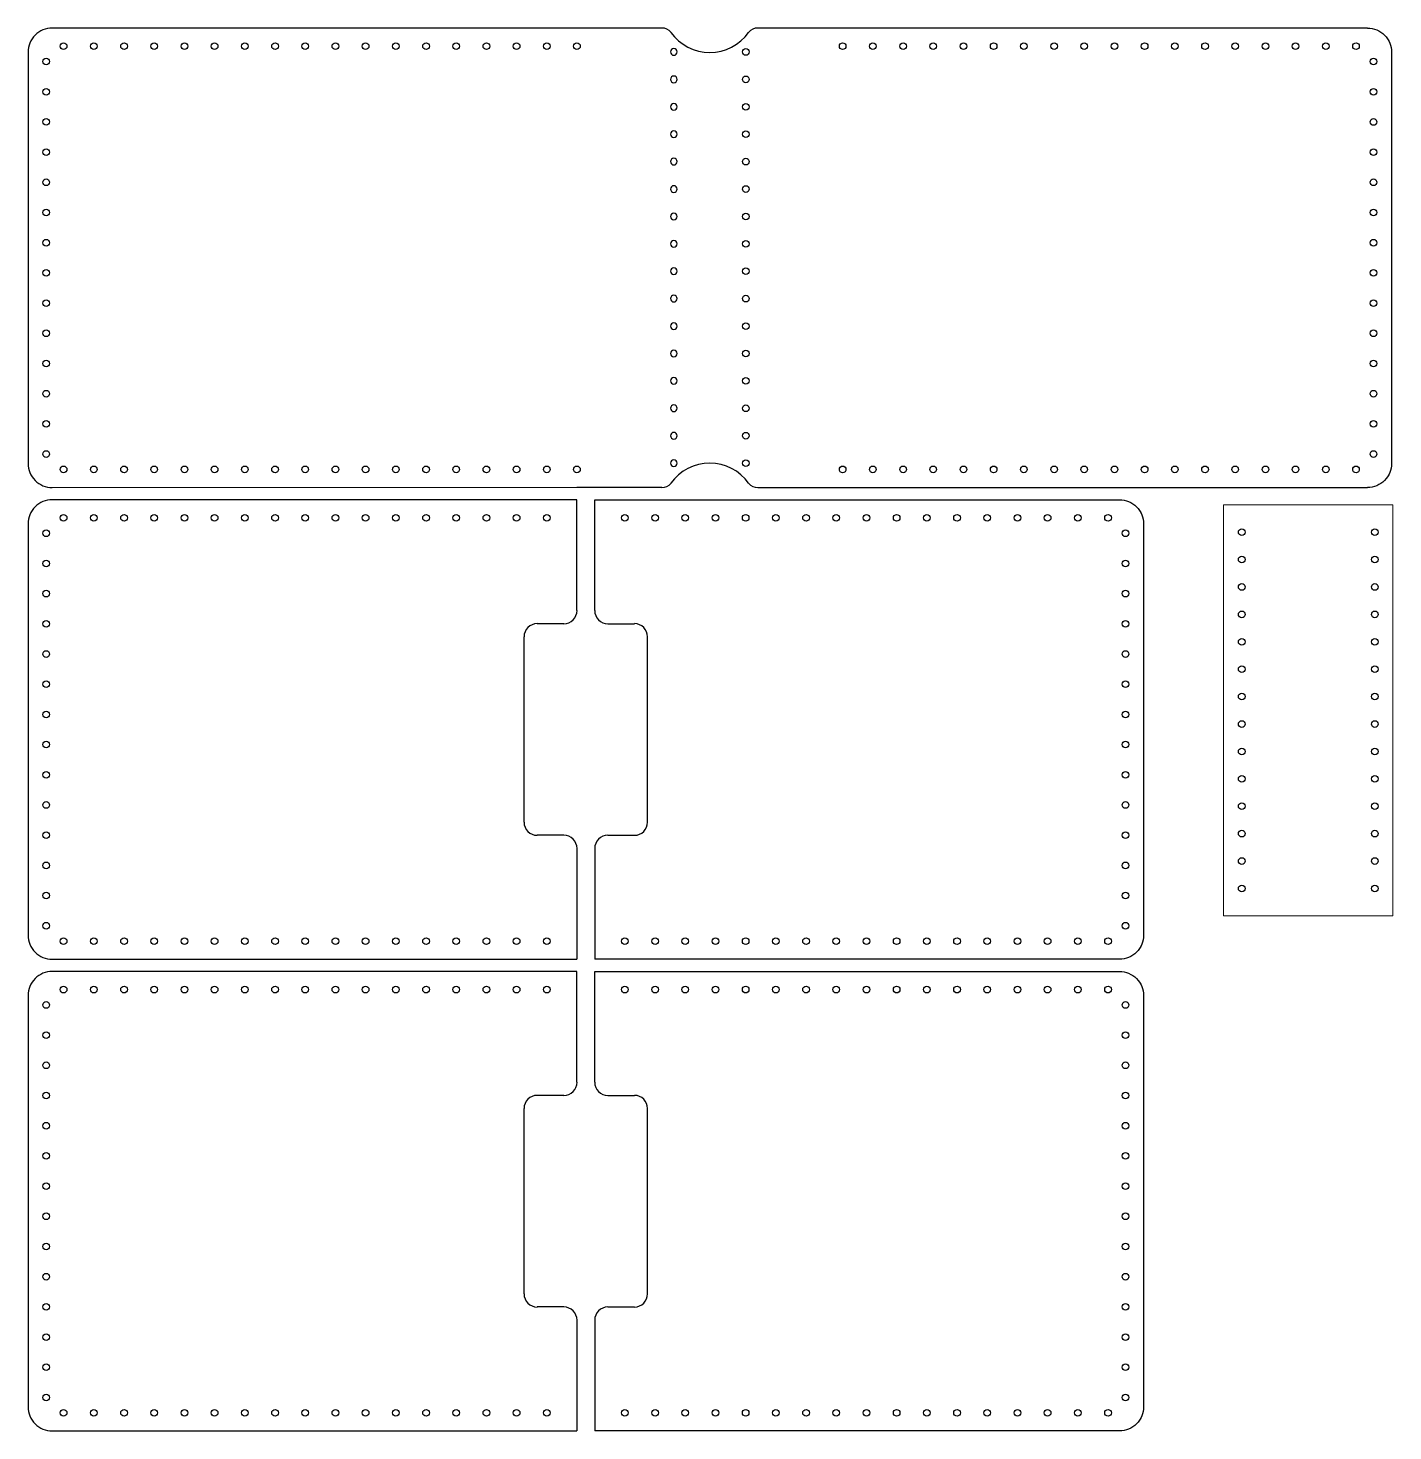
# Model space of a CAD drawing. Header units: millimetres. Extents: x 2793 to 3019, y 1279 to 1512.
import ezdxf

# ---------------------------------------------------------------- set-up
doc = ezdxf.new("R2010")
doc.units = ezdxf.units.MM
doc.layers.add('PDF _карман', color=7, linetype='Continuous')

# ---------------------------------------------------------------- blocks, each defined once
blk = doc.blocks.new('*U28')
blk.add_circle((0, 0), 0.55)
blk = doc.blocks.new('*U30')
at = {"color": 0, "linetype": 'ByBlock', "lineweight": -2, "transparency": 16777216, "rotation": 90}
for p in [(150.17, 136.5), (150.17, 131.97), (150.17, 127.43), (150.17, 122.9), (150.17, 118.36), (150.17, 113.83), (150.17, 109.3), (150.17, 104.76), (150.17, 100.23), (150.17, 95.7), (150.17, 91.16), (150.17, 86.63), (150.17, 82.09), (150.17, 77.56), (150.17, 73.03), (150.17, 68.49)]:
    blk.add_blockref('*U28', p, dxfattribs=at)
blk = doc.blocks.new('*U31')
blk.add_circle((0, 0), 0.55)
blk = doc.blocks.new('*U32')
at = {"color": 0, "linetype": 'ByBlock', "lineweight": -2, "transparency": 16777216, "rotation": 90}
for p in [(150.17, 136.5), (150.17, 131.97), (150.17, 127.43), (150.17, 122.9), (150.17, 118.36), (150.17, 113.83), (150.17, 109.3), (150.17, 104.76), (150.17, 100.23), (150.17, 95.7), (150.17, 91.16), (150.17, 86.63), (150.17, 82.09), (150.17, 77.56), (150.17, 73.03), (150.17, 68.49)]:
    blk.add_blockref('*U31', p, dxfattribs=at)
blk = doc.blocks.new('*U33')
blk.add_circle((0, 0), 0.55)
blk = doc.blocks.new('*U34')
at = {"color": 0, "linetype": 'ByBlock', "lineweight": -2, "transparency": 16777216}
for p in [(174.92, 137.45), (179.91, 137.45), (184.91, 137.45), (189.9, 137.45), (194.9, 137.45), (199.89, 137.45), (204.88, 137.45), (209.88, 137.45), (214.87, 137.45), (219.86, 137.45), (224.86, 137.45), (229.85, 137.45), (234.84, 137.45), (239.84, 137.45), (244.83, 137.45), (249.82, 137.45), (254.82, 137.45), (259.81, 137.45)]:
    blk.add_blockref('*U33', p, dxfattribs=at)
for p, rotation in [((262.69, 134.91), 270), ((262.69, 129.92), 270), ((262.69, 124.92), 270), ((262.69, 119.93), 270), ((262.69, 114.94), 270), ((262.69, 109.94), 270), ((262.69, 104.95), 270), ((262.69, 99.96), 270), ((262.69, 94.96), 270), ((262.69, 89.97), 270), ((262.69, 84.98), 270), ((262.69, 79.98), 270), ((262.69, 74.99), 270), ((262.69, 70), 270), ((174.92, 67.46), 180), ((179.91, 67.46), 180), ((184.91, 67.46), 180), ((189.9, 67.46), 180), ((194.9, 67.46), 180), ((199.89, 67.46), 180), ((204.88, 67.46), 180), ((209.88, 67.46), 180), ((214.87, 67.46), 180), ((219.86, 67.46), 180), ((224.86, 67.46), 180), ((229.85, 67.46), 180), ((234.84, 67.46), 180), ((239.84, 67.46), 180), ((244.83, 67.46), 180), ((249.82, 67.46), 180), ((254.82, 67.46), 180), ((259.81, 67.46), 180)]:
    blk.add_blockref('*U33', p, dxfattribs=dict(at, rotation=rotation))

msp = doc.modelspace()

# ---------------------------------------------------------------- linework, layer by layer
for p, q in [((2898.19, 1435.53), (2884.16, 1435.53)), ((2884.16, 1415.19), (2884.16, 1433.5)), ((2887.09, 1415.19), (2887.09, 1433.5)), ((2875.41, 1380.19), (2875.41, 1410.82)), ((2881.98, 1413), (2877.6, 1413)), ((2889.28, 1413), (2893.65, 1413)), ((2895.84, 1380.19), (2895.84, 1410.82)), ((2881.98, 1378.01), (2877.6, 1378.01)), ((2889.28, 1378.01), (2893.65, 1378.01)), ((2884.16, 1375.82), (2884.16, 1357.51)), ((2887.09, 1375.82), (2887.09, 1357.51)), ((2884.16, 1337.17), (2884.16, 1355.48)), ((2887.09, 1337.17), (2887.09, 1355.48)), ((2881.98, 1334.98), (2877.6, 1334.98)), ((2889.28, 1334.98), (2893.65, 1334.98)), ((2875.41, 1302.17), (2875.41, 1332.8)), ((2895.84, 1302.17), (2895.84, 1332.8)), ((2881.98, 1299.99), (2877.6, 1299.99)), ((2889.28, 1299.99), (2893.65, 1299.99)), ((2884.16, 1297.8), (2884.16, 1279.49)), ((2887.09, 1297.8), (2887.09, 1279.49))]:
    msp.add_line(p, q)
for points in [[(2898.19, 1511.52), (2797.39, 1511.52, 0.414214), (2793.39, 1507.52), (2793.39, 1439.53, 0.414214), (2797.39, 1435.53)], [(3014.88, 1511.52, -0.414214), (3018.88, 1507.52), (3018.88, 1439.53, -0.414214), (3014.88, 1435.53)], [(2884.16, 1433.5), (2797.39, 1433.5, 0.414214), (2793.39, 1429.5), (2793.39, 1361.51, 0.414214), (2797.39, 1357.51), (2884.16, 1357.51)], [(2887.09, 1433.5), (2973.86, 1433.5, -0.414214), (2977.86, 1429.5), (2977.86, 1361.51, -0.414214), (2973.86, 1357.51), (2887.09, 1357.51)], [(2884.16, 1355.48), (2797.39, 1355.48, 0.414214), (2793.39, 1351.48), (2793.39, 1283.49, 0.414214), (2797.39, 1279.49), (2884.16, 1279.49)], [(2887.09, 1355.48), (2973.86, 1355.48, -0.414214), (2977.86, 1351.48), (2977.86, 1283.49, -0.414214), (2973.86, 1279.49), (2887.09, 1279.49)]]:
    msp.add_lwpolyline(points, format="xyb")
for points in [[(3014.88, 1511.52), (2914.08, 1511.52)], [(2914.08, 1435.53), (3014.88, 1435.53)]]:
    msp.add_lwpolyline(points)
for centre in [(2799.27, 1508.52), (2804.27, 1508.52), (2809.26, 1508.52), (2814.25, 1508.52), (2819.25, 1508.52), (2824.24, 1508.52), (2829.23, 1508.52), (2834.23, 1508.52), (2839.22, 1508.52), (2844.21, 1508.52), (2849.21, 1508.52), (2854.2, 1508.52), (2859.2, 1508.52), (2864.19, 1508.52), (2869.18, 1508.52), (2874.18, 1508.52), (2879.17, 1508.52), (2884.16, 1508.52), (2796.39, 1505.98), (2796.39, 1500.99), (2796.39, 1496), (2796.39, 1491), (2796.39, 1486.01), (2796.39, 1481.01), (2796.39, 1476.02), (2796.39, 1471.03), (2796.39, 1466.03), (2796.39, 1461.04), (2796.39, 1456.05), (2796.39, 1451.05), (2796.39, 1446.06), (2796.39, 1441.07), (2799.27, 1438.53), (2804.27, 1438.53), (2809.26, 1438.53), (2814.25, 1438.53), (2819.25, 1438.53), (2824.24, 1438.53), (2829.23, 1438.53), (2834.23, 1438.53), (2839.22, 1438.53), (2844.21, 1438.53), (2849.21, 1438.53), (2854.2, 1438.53), (2859.2, 1438.53), (2864.19, 1438.53), (2869.18, 1438.53), (2874.18, 1438.53), (2879.17, 1438.53), (2884.16, 1438.53), (2799.27, 1430.5), (2804.27, 1430.5), (2809.26, 1430.5), (2814.25, 1430.5), (2819.25, 1430.5), (2824.24, 1430.5), (2829.23, 1430.5), (2834.23, 1430.5), (2839.22, 1430.5), (2844.21, 1430.5), (2849.21, 1430.5), (2854.2, 1430.5), (2859.2, 1430.5), (2864.19, 1430.5), (2869.18, 1430.5), (2874.18, 1430.5), (2879.17, 1430.5), (2892.08, 1430.5), (2897.08, 1430.5), (2902.07, 1430.5), (2907.06, 1430.5), (2912.06, 1430.5), (2917.05, 1430.5), (2922.04, 1430.5), (2927.04, 1430.5), (2932.03, 1430.5), (2937.03, 1430.5), (2942.02, 1430.5), (2947.01, 1430.5), (2952.01, 1430.5), (2957, 1430.5), (2961.99, 1430.5), (2966.99, 1430.5), (2971.98, 1430.5), (2796.39, 1427.96), (2974.86, 1427.96), (2994.09, 1428.15), (3016.1, 1428.15), (2796.39, 1422.97), (2974.86, 1422.97), (2994.09, 1423.62), (3016.1, 1423.62), (2796.39, 1417.98), (2974.86, 1417.98), (2994.09, 1419.08), (3016.1, 1419.08), (2796.39, 1412.98), (2974.86, 1412.98), (2994.09, 1414.55), (3016.1, 1414.55), (2796.39, 1407.99), (2974.86, 1407.99), (2994.09, 1410.02), (3016.1, 1410.02), (2994.09, 1405.48), (3016.1, 1405.48), (2796.39, 1403), (2974.86, 1403), (2994.09, 1400.95), (3016.1, 1400.95), (2796.39, 1398), (2974.86, 1398), (2994.09, 1396.41), (3016.1, 1396.41), (2796.39, 1393.01), (2974.86, 1393.01), (2994.09, 1391.88), (3016.1, 1391.88), (2796.39, 1388.02), (2974.86, 1388.02), (2994.09, 1387.35), (3016.1, 1387.35), (2796.39, 1383.02), (2974.86, 1383.02), (2994.09, 1382.81), (3016.1, 1382.81), (2796.39, 1378.03), (2974.86, 1378.03), (2994.09, 1378.28), (3016.1, 1378.28), (2994.09, 1373.75), (3016.1, 1373.75), (2796.39, 1373.03), (2974.86, 1373.03), (2994.09, 1369.21), (3016.1, 1369.21), (2796.39, 1368.04), (2974.86, 1368.04), (2796.39, 1363.05), (2974.86, 1363.05), (2799.27, 1360.51), (2804.27, 1360.51), (2809.26, 1360.51), (2814.25, 1360.51), (2819.25, 1360.51), (2824.24, 1360.51), (2829.23, 1360.51), (2834.23, 1360.51), (2839.22, 1360.51), (2844.21, 1360.51), (2849.21, 1360.51), (2854.2, 1360.51), (2859.2, 1360.51), (2864.19, 1360.51), (2869.18, 1360.51), (2874.18, 1360.51), (2879.17, 1360.51), (2892.08, 1360.51), (2897.08, 1360.51), (2902.07, 1360.51), (2907.06, 1360.51), (2912.06, 1360.51), (2917.05, 1360.51), (2922.04, 1360.51), (2927.04, 1360.51), (2932.03, 1360.51), (2937.03, 1360.51), (2942.02, 1360.51), (2947.01, 1360.51), (2952.01, 1360.51), (2957, 1360.51), (2961.99, 1360.51), (2966.99, 1360.51), (2971.98, 1360.51), (2799.27, 1352.48), (2804.27, 1352.48), (2809.26, 1352.48), (2814.25, 1352.48), (2819.25, 1352.48), (2824.24, 1352.48), (2829.23, 1352.48), (2834.23, 1352.48), (2839.22, 1352.48), (2844.21, 1352.48), (2849.21, 1352.48), (2854.2, 1352.48), (2859.2, 1352.48), (2864.19, 1352.48), (2869.18, 1352.48), (2874.18, 1352.48), (2879.17, 1352.48), (2892.08, 1352.48), (2897.08, 1352.48), (2902.07, 1352.48), (2907.06, 1352.48), (2912.06, 1352.48), (2917.05, 1352.48), (2922.04, 1352.48), (2927.04, 1352.48), (2932.03, 1352.48), (2937.03, 1352.48), (2942.02, 1352.48), (2947.01, 1352.48), (2952.01, 1352.48), (2957, 1352.48), (2961.99, 1352.48), (2966.99, 1352.48), (2971.98, 1352.48), (2796.39, 1349.94), (2974.86, 1349.94), (2796.39, 1344.95), (2974.86, 1344.95), (2796.39, 1339.96), (2974.86, 1339.96), (2796.39, 1334.96), (2974.86, 1334.96), (2796.39, 1329.97), (2974.86, 1329.97), (2796.39, 1324.98), (2974.86, 1324.98), (2796.39, 1319.98), (2974.86, 1319.98), (2796.39, 1314.99), (2974.86, 1314.99), (2796.39, 1309.99), (2974.86, 1309.99), (2796.39, 1305), (2974.86, 1305), (2796.39, 1300.01), (2974.86, 1300.01), (2796.39, 1295.01), (2974.86, 1295.01), (2796.39, 1290.02), (2974.86, 1290.02), (2796.39, 1285.03), (2974.86, 1285.03), (2799.27, 1282.49), (2804.27, 1282.49), (2809.26, 1282.49), (2814.25, 1282.49), (2819.25, 1282.49), (2824.24, 1282.49), (2829.23, 1282.49), (2834.23, 1282.49), (2839.22, 1282.49), (2844.21, 1282.49), (2849.21, 1282.49), (2854.2, 1282.49), (2859.2, 1282.49), (2864.19, 1282.49), (2869.18, 1282.49), (2874.18, 1282.49), (2879.17, 1282.49), (2892.08, 1282.49), (2897.08, 1282.49), (2902.07, 1282.49), (2907.06, 1282.49), (2912.06, 1282.49), (2917.05, 1282.49), (2922.04, 1282.49), (2927.04, 1282.49), (2932.03, 1282.49), (2937.03, 1282.49), (2942.02, 1282.49), (2947.01, 1282.49), (2952.01, 1282.49), (2957, 1282.49), (2961.99, 1282.49), (2966.99, 1282.49), (2971.98, 1282.49)]:
    msp.add_circle(centre, 0.55)
for centre, radius, start, end in [((2898.19, 1509.55), 1.98, 39.4719, 90), ((2906.13, 1515.35), 7.87, 215.3382, 324.6618), ((2914.08, 1509.55), 1.98, 90, 140.5281), ((2906.13, 1431.69), 7.87, 35.3382, 144.6618), ((2898.19, 1437.5), 1.98, 270, 320.5281), ((2914.08, 1437.5), 1.98, 219.4719, 270), ((2881.98, 1415.19), 2.19, 270, 0), ((2889.28, 1415.19), 2.19, 180, 270), ((2877.6, 1410.82), 2.19, 90, 180), ((2893.65, 1410.82), 2.19, 0, 90), ((2877.6, 1380.19), 2.19, 180, 270), ((2893.65, 1380.19), 2.19, 270, 0), ((2881.98, 1375.82), 2.19, 0, 90), ((2889.28, 1375.82), 2.19, 90, 180), ((2881.98, 1337.17), 2.19, 270, 0), ((2889.28, 1337.17), 2.19, 180, 270), ((2877.6, 1332.8), 2.19, 90, 180), ((2893.65, 1332.8), 2.19, 0, 90), ((2877.6, 1302.17), 2.19, 180, 270), ((2893.65, 1302.17), 2.19, 270, 0), ((2881.98, 1297.8), 2.19, 0, 90), ((2889.28, 1297.8), 2.19, 90, 180)]:
    msp.add_arc(centre, radius, start, end)
at = {"layer": 'PDF _карман', "lineweight": 15}
for points in [[(2884.16, 1435.53), (2797.39, 1435.53, -0.414214), (2793.39, 1439.53), (2793.39, 1507.52, -0.414214), (2797.39, 1511.52), (2884.16, 1511.52)], [(2928.1, 1435.53), (3014.88, 1435.53, 0.414214), (3018.88, 1439.53), (3018.88, 1507.52, 0.414214), (3014.88, 1511.52), (2928.1, 1511.52)], [(2884.16, 1357.51), (2797.39, 1357.51, -0.414214), (2793.39, 1361.51), (2793.39, 1429.5, -0.414214), (2797.39, 1433.5), (2884.16, 1433.5)], [(2887.09, 1357.51), (2973.86, 1357.51, 0.414214), (2977.86, 1361.51), (2977.86, 1429.5, 0.414214), (2973.86, 1433.5), (2887.09, 1433.5)], [(2884.16, 1279.49), (2797.39, 1279.49, -0.414214), (2793.39, 1283.49), (2793.39, 1351.48, -0.414214), (2797.39, 1355.48), (2884.16, 1355.48)], [(2887.09, 1279.49), (2973.86, 1279.49, 0.414214), (2977.86, 1283.49), (2977.86, 1351.48, 0.414214), (2973.86, 1355.48), (2887.09, 1355.48)]]:
    msp.add_lwpolyline(points, format="xyb", dxfattribs=at)
at = {"layer": 'PDF _карман', "lineweight": 9}
msp.add_lwpolyline([(2991.09, 1364.68), (3019.1, 1364.68), (3019.1, 1432.68), (2991.09, 1432.68)], close=True, dxfattribs=at)

# ---------------------------------------------------------------- block references
for name, p in [('*U34', (2753.18, 1371.07)), ('*U30', (2761.93, 1371.07))]:
    msp.add_blockref(name, p)
at = {"xscale": -1}
msp.add_blockref('*U32', (3050.34, 1371.07), dxfattribs=at)

doc.saveas('drawing.dxf')
